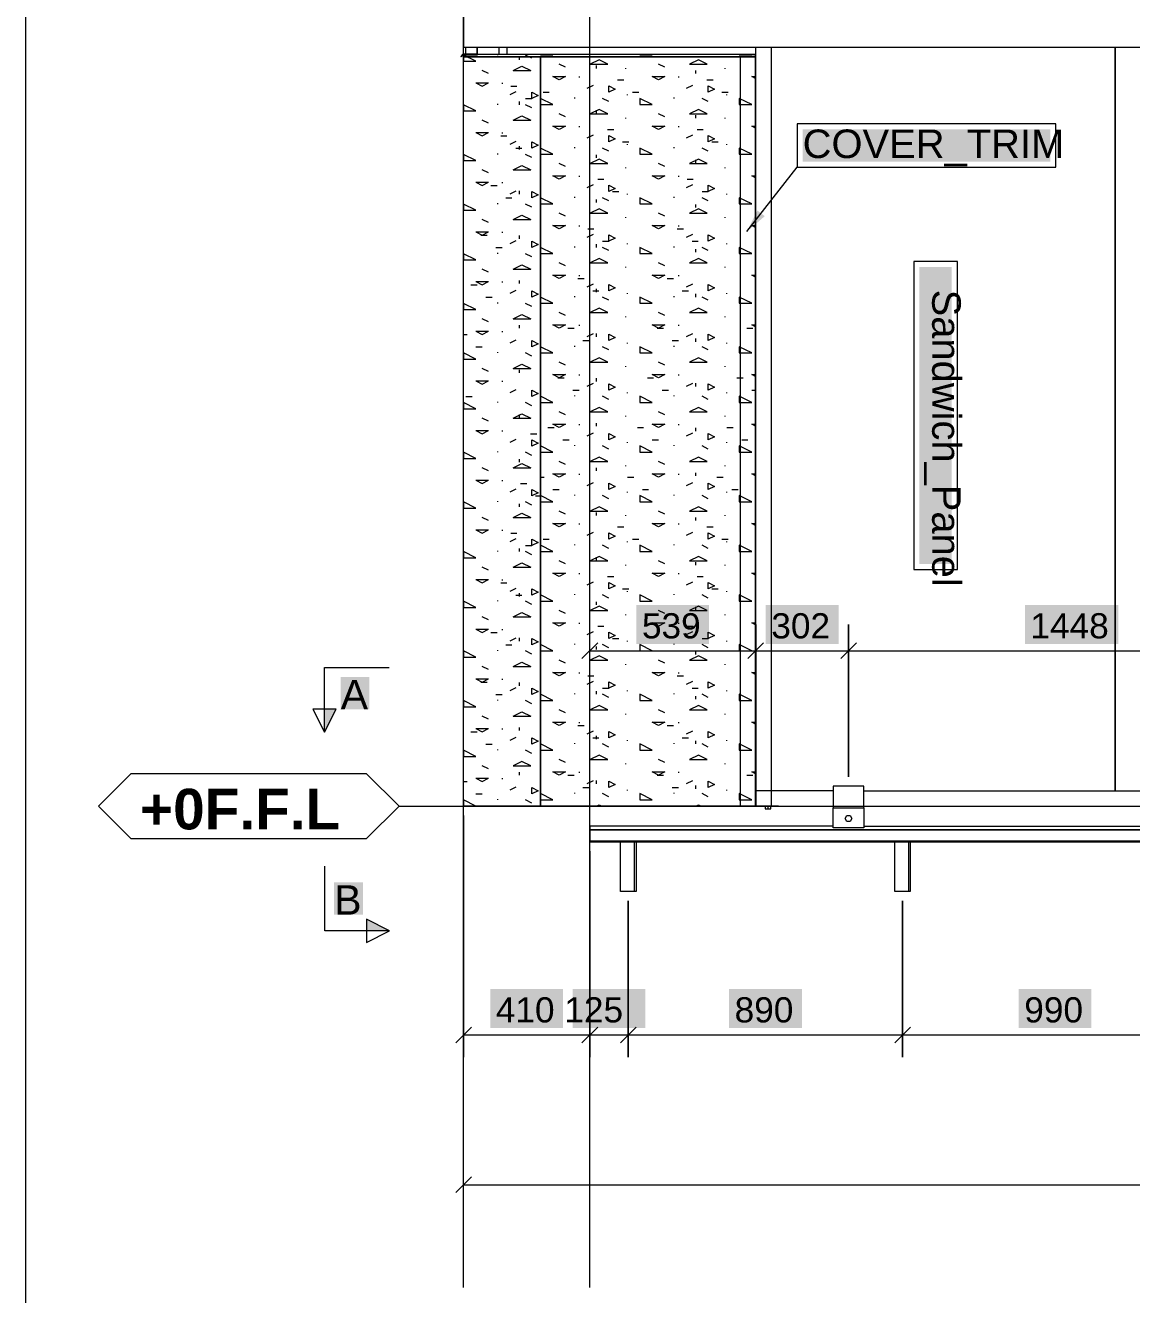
# Model space of a CAD drawing. Header units: inches. Extents: x 0.3 to 15.6, y 0.4 to 11.3.
# Drawn here: x 0.394 to 3.502, y 4.602 to 8.169 of the extents above; entities that cross this region are included whole.
import ezdxf

# ---------------------------------------------------------------- set-up
doc = ezdxf.new("R2010")
doc.units = ezdxf.units.IN
doc.header["$MEASUREMENT"] = 0
for name, color, linetype in [('PDF_Geometry', 7, 'Continuous'), ('PDF_Solid Fills', 7, 'Continuous'), ('PDF_Text', 7, 'Continuous')]:
    doc.layers.add(name, color=color, linetype=linetype)
doc.styles.add('PDF Arial', font='arial.ttf')
doc.styles.add('PDF Arial Bold', font='arialbd.ttf')

msp = doc.modelspace()

# ---------------------------------------------------------------- hatches: boundary and pattern name
at = {"layer": 'PDF_Solid Fills', "true_color": 0xffffff, "transparency": 33554559}
for points in [[(3.2731, 7.7864), (3.2731, 7.8773), (3.2731, 7.8773), (2.5775, 7.8773), (2.5775, 7.8773), (2.5775, 7.7864), (2.5775, 7.7864)], [(3.2731, 7.7864), (3.2731, 7.8773), (3.2731, 7.8773), (2.5775, 7.8773), (2.5775, 7.8773), (2.5775, 7.7864), (2.5775, 7.7864)], [(2.9965, 7.4898), (2.9056, 7.4898), (2.9056, 7.4898), (2.9056, 6.6553), (2.9056, 6.6553), (2.9965, 6.6553), (2.9965, 6.6553)], [(2.9965, 7.4898), (2.9056, 7.4898), (2.9056, 7.4898), (2.9056, 6.6553), (2.9056, 6.6553), (2.9965, 6.6553), (2.9965, 6.6553)], [(2.3148, 6.4309), (2.3148, 6.54), (2.3148, 6.54), (2.1103, 6.54), (2.1103, 6.54), (2.1103, 6.4309), (2.1103, 6.4309)], [(2.6783, 6.4309), (2.6783, 6.54), (2.6783, 6.54), (2.4738, 6.54), (2.4738, 6.54), (2.4738, 6.4309), (2.4738, 6.4309)], [(3.4641, 6.4309), (3.4641, 6.54), (3.4641, 6.54), (3.2019, 6.54), (3.2019, 6.54), (3.2019, 6.4309), (3.2019, 6.4309)], [(1.3604, 6.2472), (1.3604, 6.3381), (1.3604, 6.3381), (1.2795, 6.3381), (1.2795, 6.3381), (1.2795, 6.2472), (1.2795, 6.2472)], [(1.342, 5.6698), (1.342, 5.7607), (1.342, 5.7607), (1.2612, 5.7607), (1.2612, 5.7607), (1.2612, 5.6698), (1.2612, 5.6698)], [(1.9043, 5.3514), (1.9043, 5.4604), (1.9043, 5.4604), (1.6999, 5.4604), (1.6999, 5.4604), (1.6999, 5.3514), (1.6999, 5.3514)], [(2.1359, 5.3514), (2.1359, 5.4604), (2.1359, 5.4604), (1.9314, 5.4604), (1.9314, 5.4604), (1.9314, 5.3514), (1.9314, 5.3514)], [(2.5752, 5.3514), (2.5752, 5.4604), (2.5752, 5.4604), (2.3707, 5.4604), (2.3707, 5.4604), (2.3707, 5.3514), (2.3707, 5.3514)], [(3.389, 5.3514), (3.389, 5.4604), (3.389, 5.4604), (3.1845, 5.4604), (3.1845, 5.4604), (3.1845, 5.3514), (3.1845, 5.3514)]]:
    msp.add_hatch(color=7, dxfattribs=at).paths.add_polyline_path(points)
at = {"layer": 'PDF_Solid Fills', "transparency": 33554559}
for points in [[(2.471, 7.633), (2.4209, 7.5898), (2.4209, 7.5898), (2.4505, 7.649), (2.4505, 7.649)], [(1.2341, 6.2472), (1.2665, 6.2472), (1.2665, 6.2472), (1.2341, 6.1823), (1.2341, 6.1823)], [(1.352, 5.6244), (1.352, 5.6568), (1.352, 5.6568), (1.4169, 5.6244), (1.4169, 5.6244)]]:
    msp.add_hatch(color=256, dxfattribs=at).paths.add_polyline_path(points)
h = msp.add_hatch(color=256, dxfattribs=at)
h.paths.add_polyline_path([(1.9795, 6.4114), (1.9798, 6.4114)], flags=0)
h.paths.add_polyline_path([(1.9795, 6.4112, 0.413793), (1.9798, 6.4114)], flags=0)
h = msp.add_hatch(color=256, dxfattribs=at)
h.paths.add_polyline_path([(2.4456, 6.4114), (2.4459, 6.4114)], flags=0)
h.paths.add_polyline_path([(2.4456, 6.4117, 0.415242), (2.4454, 6.4114)], flags=0)
h.paths.add_polyline_path([(2.4459, 6.4114, 0.415242), (2.4456, 6.4117)], flags=0)
h = msp.add_hatch(color=256, dxfattribs=at)
h.paths.add_polyline_path([(2.4456, 6.4114), (2.4459, 6.4114)], flags=0)
h.paths.add_polyline_path([(2.4456, 6.4117, 0.415242), (2.4454, 6.4114)], flags=0)
h.paths.add_polyline_path([(2.4459, 6.4114, 0.415242), (2.4456, 6.4117)], flags=0)
h = msp.add_hatch(color=256, dxfattribs=at)
h.paths.add_polyline_path([(2.7066, 6.4114), (2.7068, 6.4114)], flags=0)
h.paths.add_polyline_path([(2.7066, 6.4112, 0.413793), (2.7068, 6.4114)], flags=0)
h = msp.add_hatch(color=256, dxfattribs=at)
h.paths.add_polyline_path([(2.7066, 6.4114), (2.7068, 6.4114)], flags=0)
h.paths.add_polyline_path([(2.7066, 6.4112, 0.413793), (2.7068, 6.4114)], flags=0)
h = msp.add_hatch(color=256, dxfattribs=at)
h.paths.add_polyline_path([(1.6247, 5.3319), (1.6249, 5.3319)], flags=0)
h.paths.add_polyline_path([(1.6247, 5.3317, 0.415242), (1.6249, 5.3319)], flags=0)
h.paths.add_polyline_path([(1.6244, 5.3319, 0.415242), (1.6247, 5.3317)], flags=0)
h = msp.add_hatch(color=256, dxfattribs=at)
h.paths.add_polyline_path([(1.9795, 5.3319), (1.9798, 5.3319)], flags=0)
h.paths.add_polyline_path([(1.9798, 5.3319, 0.413793), (1.9795, 5.3322)], flags=0)
h = msp.add_hatch(color=256, dxfattribs=at)
h.paths.add_polyline_path([(1.9795, 5.3319), (1.9798, 5.3319)], flags=0)
h.paths.add_polyline_path([(1.9798, 5.3319, 0.413793), (1.9795, 5.3322)], flags=0)
h = msp.add_hatch(color=256, dxfattribs=at)
h.paths.add_polyline_path([(2.0877, 5.3319), (2.088, 5.3319)], flags=0)
h.paths.add_polyline_path([(2.088, 5.3319, 0.413793), (2.0877, 5.3322)], flags=0)
h = msp.add_hatch(color=256, dxfattribs=at)
h.paths.add_polyline_path([(2.0877, 5.3319), (2.088, 5.3319)], flags=0)
h.paths.add_polyline_path([(2.088, 5.3319, 0.413793), (2.0877, 5.3322)], flags=0)
h = msp.add_hatch(color=256, dxfattribs=at)
h.paths.add_polyline_path([(2.8582, 5.3319), (2.8585, 5.3319)], flags=0)
h.paths.add_polyline_path([(2.8585, 5.3319, 0.413793), (2.8582, 5.3322)], flags=0)
h = msp.add_hatch(color=256, dxfattribs=at)
h.paths.add_polyline_path([(2.8582, 5.3319), (2.8585, 5.3319)], flags=0)
h.paths.add_polyline_path([(2.8585, 5.3319, 0.413793), (2.8582, 5.3322)], flags=0)
h = msp.add_hatch(color=256, dxfattribs=at)
h.paths.add_polyline_path([(1.6247, 4.9108), (1.6249, 4.9108)], flags=0)
h.paths.add_polyline_path([(1.6247, 4.9106, 0.415242), (1.6249, 4.9108)], flags=0)
h.paths.add_polyline_path([(1.6244, 4.9108, 0.415242), (1.6247, 4.9106)], flags=0)

# ---------------------------------------------------------------- linework, layer by layer
at = {"layer": 'PDF_Geometry', "lineweight": 5}
for points in [[(0.3937, 0.3937), (15.5576, 0.3937), (15.5576, 11.2992), (0.3937, 11.2992)], [(3.4552, 8.1081), (3.4552, 6.0183)], [(1.6247, 8.0861), (1.6247, 8.0686), (1.6596, 8.0686)], [(2.0053, 8.0726), (1.9806, 8.0603), (2.03, 8.0603)], [(2.2845, 8.0726), (2.2598, 8.0603), (2.3092, 8.0603)], [(1.8759, 8.0254), (1.9108, 8.0254), (1.8934, 8.0167)], [(2.033, 7.9992), (2.0504, 7.9905), (2.033, 7.9818)], [(2.1551, 8.0254), (2.19, 8.0254), (2.1726, 8.0167)], [(2.3122, 7.9992), (2.3296, 7.9905), (2.3122, 7.9818)], [(1.8166, 7.9814), (1.8341, 7.9726), (1.8166, 7.9639)], [(1.841, 7.9643), (1.841, 7.9469), (1.8759, 7.9469)], [(2.1202, 7.9643), (2.1202, 7.9469), (2.1551, 7.9469)], [(2.3994, 7.9643), (2.3994, 7.9469), (2.4343, 7.9469)], [(1.6247, 7.9465), (1.6247, 7.929), (1.6596, 7.929)], [(2.0053, 7.933), (1.9806, 7.9207), (2.03, 7.9207)], [(2.2845, 7.933), (2.2598, 7.9207), (2.3092, 7.9207)], [(1.8759, 7.8858), (1.9108, 7.8858), (1.8934, 7.8771)], [(2.1551, 7.8858), (2.19, 7.8858), (2.1726, 7.8771)], [(2.562, 7.8929), (2.562, 7.7709), (3.2887, 7.7709), (3.2887, 7.8929)], [(2.033, 7.8596), (2.0504, 7.8509), (2.033, 7.8422)], [(2.3122, 7.8596), (2.3296, 7.8509), (2.3122, 7.8422)], [(1.8166, 7.8418), (1.8341, 7.833), (1.8166, 7.8243)], [(1.841, 7.8247), (1.841, 7.8073), (1.8759, 7.8073)], [(2.1202, 7.8247), (2.1202, 7.8073), (2.1551, 7.8073)], [(2.3994, 7.8247), (2.3994, 7.8073), (2.4343, 7.8073)], [(1.6247, 7.8069), (1.6247, 7.7894), (1.6596, 7.7894)], [(2.0053, 7.7934), (1.9806, 7.7811), (2.03, 7.7811)], [(2.2845, 7.7934), (2.2598, 7.7811), (2.3092, 7.7811)], [(1.8759, 7.7462), (1.9108, 7.7462), (1.8934, 7.7375)], [(2.1551, 7.7462), (2.19, 7.7462), (2.1726, 7.7375)], [(2.033, 7.72), (2.0504, 7.7113), (2.033, 7.7026)], [(2.3122, 7.72), (2.3296, 7.7113), (2.3122, 7.7026)], [(1.8166, 7.7022), (1.8341, 7.6934), (1.8166, 7.6847)], [(1.841, 7.6851), (1.841, 7.6677), (1.8759, 7.6677)], [(2.1202, 7.6851), (2.1202, 7.6677), (2.1551, 7.6677)], [(2.3994, 7.6851), (2.3994, 7.6677), (2.4343, 7.6677)], [(1.6247, 7.6673), (1.6247, 7.6498), (1.6596, 7.6498)], [(2.0053, 7.6538), (1.9806, 7.6415), (2.03, 7.6415)], [(2.2845, 7.6538), (2.2598, 7.6415), (2.3092, 7.6415)], [(1.8759, 7.6066), (1.9108, 7.6066), (1.8934, 7.5979)], [(2.1551, 7.6066), (2.19, 7.6066), (2.1726, 7.5979)], [(2.033, 7.5804), (2.0504, 7.5717), (2.033, 7.563)], [(2.3122, 7.5804), (2.3296, 7.5717), (2.3122, 7.563)], [(1.6247, 7.5277), (1.6247, 7.5102), (1.6596, 7.5102)], [(1.8166, 7.5626), (1.8341, 7.5538), (1.8166, 7.5451)], [(1.841, 7.5455), (1.841, 7.5281), (1.8759, 7.5281)], [(2.1202, 7.5455), (2.1202, 7.5281), (2.1551, 7.5281)], [(2.3994, 7.5455), (2.3994, 7.5281), (2.4343, 7.5281)], [(2.0053, 7.5142), (1.9806, 7.5019), (2.03, 7.5019)], [(2.2845, 7.5142), (2.2598, 7.5019), (2.3092, 7.5019)], [(2.8901, 6.6397), (3.0121, 6.6397), (3.0121, 7.5053), (2.8901, 7.5053)], [(1.8759, 7.467), (1.9108, 7.467), (1.8934, 7.4583)], [(2.1551, 7.467), (2.19, 7.467), (2.1726, 7.4583)], [(1.8166, 7.423), (1.8341, 7.4142), (1.8166, 7.4055)], [(2.033, 7.4408), (2.0504, 7.4321), (2.033, 7.4234)], [(2.3122, 7.4408), (2.3296, 7.4321), (2.3122, 7.4234)], [(1.6247, 7.3881), (1.6247, 7.3706), (1.6596, 7.3706)], [(1.841, 7.4059), (1.841, 7.3885), (1.8759, 7.3885)], [(2.1202, 7.4059), (2.1202, 7.3885), (2.1551, 7.3885)], [(2.3994, 7.4059), (2.3994, 7.3885), (2.4343, 7.3885)], [(2.0053, 7.3746), (1.9806, 7.3623), (2.03, 7.3623)], [(2.2845, 7.3746), (2.2598, 7.3623), (2.3092, 7.3623)], [(1.8759, 7.3274), (1.9108, 7.3274), (1.8934, 7.3187)], [(2.1551, 7.3274), (2.19, 7.3274), (2.1726, 7.3187)], [(1.8166, 7.2834), (1.8341, 7.2746), (1.8166, 7.2659)], [(2.033, 7.3012), (2.0504, 7.2925), (2.033, 7.2838)], [(2.3122, 7.3012), (2.3296, 7.2925), (2.3122, 7.2838)], [(1.6247, 7.2485), (1.6247, 7.231), (1.6596, 7.231)], [(1.841, 7.2663), (1.841, 7.2489), (1.8759, 7.2489)], [(2.1202, 7.2663), (2.1202, 7.2489), (2.1551, 7.2489)], [(2.3994, 7.2663), (2.3994, 7.2489), (2.4343, 7.2489)], [(2.0053, 7.235), (1.9806, 7.2227), (2.03, 7.2227)], [(2.2845, 7.235), (2.2598, 7.2227), (2.3092, 7.2227)], [(1.8759, 7.1878), (1.9108, 7.1878), (1.8934, 7.1791)], [(2.1551, 7.1878), (2.19, 7.1878), (2.1726, 7.1791)], [(1.8166, 7.1438), (1.8341, 7.135), (1.8166, 7.1263)], [(2.033, 7.1616), (2.0504, 7.1529), (2.033, 7.1442)], [(2.3122, 7.1616), (2.3296, 7.1529), (2.3122, 7.1442)], [(1.6247, 7.1089), (1.6247, 7.0914), (1.6596, 7.0914)], [(1.841, 7.1267), (1.841, 7.1093), (1.8759, 7.1093)], [(2.1202, 7.1267), (2.1202, 7.1093), (2.1551, 7.1093)], [(2.3994, 7.1267), (2.3994, 7.1093), (2.4343, 7.1093)], [(2.0053, 7.0954), (1.9806, 7.0831), (2.03, 7.0831)], [(2.2845, 7.0954), (2.2598, 7.0831), (2.3092, 7.0831)], [(1.8759, 7.0482), (1.9108, 7.0482), (1.8934, 7.0395)], [(2.1551, 7.0482), (2.19, 7.0482), (2.1726, 7.0395)], [(1.8166, 7.0042), (1.8341, 6.9954), (1.8166, 6.9867)], [(2.033, 7.022), (2.0504, 7.0133), (2.033, 7.0046)], [(2.3122, 7.022), (2.3296, 7.0133), (2.3122, 7.0046)], [(1.6247, 6.9693), (1.6247, 6.9518), (1.6596, 6.9518)], [(1.841, 6.9871), (1.841, 6.9697), (1.8759, 6.9697)], [(2.1202, 6.9871), (2.1202, 6.9697), (2.1551, 6.9697)], [(2.3994, 6.9871), (2.3994, 6.9697), (2.4343, 6.9697)], [(2.0053, 6.9558), (1.9806, 6.9435), (2.03, 6.9435)], [(2.2845, 6.9558), (2.2598, 6.9435), (2.3092, 6.9435)], [(1.8759, 6.9086), (1.9108, 6.9086), (1.8934, 6.8999)], [(2.1551, 6.9086), (2.19, 6.9086), (2.1726, 6.8999)], [(1.8166, 6.8646), (1.8341, 6.8558), (1.8166, 6.8471)], [(2.033, 6.8824), (2.0504, 6.8737), (2.033, 6.865)], [(2.3122, 6.8824), (2.3296, 6.8737), (2.3122, 6.865)], [(1.6247, 6.8297), (1.6247, 6.8122), (1.6596, 6.8122)], [(1.841, 6.8475), (1.841, 6.8301), (1.8759, 6.8301)], [(2.0053, 6.8162), (1.9806, 6.8039), (2.03, 6.8039)], [(2.1202, 6.8475), (2.1202, 6.8301), (2.1551, 6.8301)], [(2.2845, 6.8162), (2.2598, 6.8039), (2.3092, 6.8039)], [(2.3994, 6.8475), (2.3994, 6.8301), (2.4343, 6.8301)], [(1.8759, 6.769), (1.9108, 6.769), (1.8934, 6.7603)], [(2.033, 6.7428), (2.0504, 6.7341), (2.033, 6.7254)], [(2.1551, 6.769), (2.19, 6.769), (2.1726, 6.7603)], [(2.3122, 6.7428), (2.3296, 6.7341), (2.3122, 6.7254)], [(1.8166, 6.725), (1.8341, 6.7162), (1.8166, 6.7075)], [(1.841, 6.7079), (1.841, 6.6905), (1.8759, 6.6905)], [(2.1202, 6.7079), (2.1202, 6.6905), (2.1551, 6.6905)], [(2.3994, 6.7079), (2.3994, 6.6905), (2.4343, 6.6905)], [(1.6247, 6.6901), (1.6247, 6.6726), (1.6596, 6.6726)], [(2.0053, 6.6766), (1.9806, 6.6643), (2.03, 6.6643)], [(2.2845, 6.6766), (2.2598, 6.6643), (2.3092, 6.6643)], [(1.8759, 6.6294), (1.9108, 6.6294), (1.8934, 6.6207)], [(2.033, 6.6032), (2.0504, 6.5945), (2.033, 6.5858)], [(2.1551, 6.6294), (2.19, 6.6294), (2.1726, 6.6207)], [(2.3122, 6.6032), (2.3296, 6.5945), (2.3122, 6.5858)], [(1.8166, 6.5854), (1.8341, 6.5766), (1.8166, 6.5679)], [(1.841, 6.5683), (1.841, 6.5509), (1.8759, 6.5509)], [(2.1202, 6.5683), (2.1202, 6.5509), (2.1551, 6.5509)], [(2.3994, 6.5683), (2.3994, 6.5509), (2.4343, 6.5509)], [(1.6247, 6.5505), (1.6247, 6.533), (1.6596, 6.533)], [(2.0053, 6.537), (1.9806, 6.5247), (2.03, 6.5247)], [(2.2845, 6.537), (2.2598, 6.5247), (2.3092, 6.5247)], [(1.8759, 6.4898), (1.9108, 6.4898), (1.8934, 6.4811)], [(2.033, 6.4636), (2.0504, 6.4549), (2.033, 6.4462)], [(2.1551, 6.4898), (2.19, 6.4898), (2.1726, 6.4811)], [(2.3122, 6.4636), (2.3296, 6.4549), (2.3122, 6.4462)], [(2.4456, 6.4854), (2.4456, 6.001)], [(2.7066, 6.4854), (2.7066, 6.0568)], [(1.8166, 6.4458), (1.8341, 6.437), (1.8166, 6.4283)], [(1.841, 6.4287), (1.841, 6.4113), (1.8759, 6.4113)], [(2.1202, 6.4287), (2.1202, 6.4113), (2.1551, 6.4113)], [(2.3994, 6.4287), (2.3994, 6.4113), (2.4343, 6.4113)], [(2.4236, 6.3894), (2.4676, 6.4335)], [(2.6845, 6.3894), (2.7286, 6.4335)], [(1.6247, 6.4109), (1.6247, 6.3934), (1.6596, 6.3934)], [(2.0053, 6.3974), (1.9806, 6.3851), (2.03, 6.3851)], [(2.2845, 6.3974), (2.2598, 6.3851), (2.3092, 6.3851)], [(1.8759, 6.3502), (1.9108, 6.3502), (1.8934, 6.3415)], [(2.033, 6.324), (2.0504, 6.3153), (2.033, 6.3066)], [(2.1551, 6.3502), (2.19, 6.3502), (2.1726, 6.3415)], [(2.3122, 6.324), (2.3296, 6.3153), (2.3122, 6.3066)], [(1.8166, 6.3062), (1.8341, 6.2974), (1.8166, 6.2887)], [(1.841, 6.2891), (1.841, 6.2717), (1.8759, 6.2717)], [(2.1202, 6.2891), (2.1202, 6.2717), (2.1551, 6.2717)], [(2.3994, 6.2891), (2.3994, 6.2717), (2.4343, 6.2717)], [(1.2016, 6.2473), (1.2341, 6.1823), (1.2665, 6.2473)], [(1.6247, 6.2713), (1.6247, 6.2538), (1.6596, 6.2538)], [(2.0053, 6.2578), (1.9806, 6.2455), (2.03, 6.2455)], [(2.2845, 6.2578), (2.2598, 6.2455), (2.3092, 6.2455)], [(1.8759, 6.2106), (1.9108, 6.2106), (1.8934, 6.2019)], [(2.1551, 6.2106), (2.19, 6.2106), (2.1726, 6.2019)], [(2.033, 6.1844), (2.0504, 6.1757), (2.033, 6.167)], [(2.3122, 6.1844), (2.3296, 6.1757), (2.3122, 6.167)], [(1.8166, 6.1666), (1.8341, 6.1578), (1.8166, 6.1491)], [(1.841, 6.1495), (1.841, 6.1321), (1.8759, 6.1321)], [(2.1202, 6.1495), (2.1202, 6.1321), (2.1551, 6.1321)], [(2.3994, 6.1495), (2.3994, 6.1321), (2.4343, 6.1321)], [(1.6247, 6.1317), (1.6247, 6.1142), (1.6596, 6.1142)], [(2.0053, 6.1183), (1.9806, 6.1059), (2.03, 6.1059)], [(2.2845, 6.1183), (2.2598, 6.1059), (2.3092, 6.1059)], [(1.7889, 6.1004), (1.7643, 6.088), (1.8136, 6.088)], [(1.8759, 6.071), (1.9108, 6.071), (1.8934, 6.0623)], [(2.1551, 6.071), (2.19, 6.071), (2.1726, 6.0623)], [(2.033, 6.0448), (2.0504, 6.0361), (2.033, 6.0274)], [(2.3122, 6.0448), (2.3296, 6.0361), (2.3122, 6.0274)], [(2.7498, 5.9703), (2.7498, 6.0309), (2.6633, 6.0309), (2.6633, 5.9703)], [(1.841, 6.0099), (1.841, 5.9925), (1.8759, 5.9925)], [(2.1202, 6.0099), (2.1202, 5.9925), (2.1551, 5.9925)], [(2.3994, 6.0099), (2.3994, 5.9925), (2.4343, 5.9925)], [(1.6247, 5.9921), (1.6247, 5.9746), (1.6596, 5.9746)], [(2.6971, 5.94), (2.7018, 5.9482), (2.7113, 5.9482), (2.7161, 5.94), (2.7113, 5.9318), (2.7018, 5.9318)], [(1.9795, 5.8743), (8.8794, 5.8743), (8.8794, 5.908), (1.9795, 5.908)], [(1.9795, 5.2696), (1.9795, 5.8483)], [(2.0877, 5.2696), (2.0877, 5.7089)], [(2.8582, 5.2696), (2.8582, 5.7089)], [(1.352, 5.5919), (1.4169, 5.6244), (1.352, 5.6568)], [(1.9575, 5.3099), (2.0016, 5.3539)], [(2.0657, 5.3099), (2.1097, 5.3539)], [(2.8362, 5.3099), (2.8803, 5.3539)]]:
    msp.add_lwpolyline(points, close=True, dxfattribs=at)
for points in [[(1.9795, 4.6221), (1.9795, 10.6403), (2.1154, 10.7651), (2.0245, 10.856), (2.1154, 10.9469), (2.3048, 10.9469), (2.3956, 10.856), (2.3048, 10.7651), (2.1154, 10.7651)], [(1.6247, 4.6221), (1.6247, 10.7728)], [(1.6316, 8.4067), (1.6247, 8.4067), (1.6247, 8.1081), (9.5009, 8.1081), (9.5009, 8.2855), (1.6247, 8.2855)], [(1.6619, 8.1081), (1.6619, 8.0882), (1.6229, 8.0882), (1.6168, 8.0821), (1.618, 8.0809), (1.6237, 8.0865), (1.6636, 8.0865), (1.6636, 8.1081)], [(1.6247, 8.0882), (1.6247, 8.1081)], [(1.6316, 8.0882), (1.6316, 8.1081)], [(1.7251, 8.0882), (1.7251, 8.1081)], [(1.7472, 8.0882), (1.7472, 8.1081)], [(2.4889, 8.1081), (2.4889, 5.975), (2.4456, 5.975), (2.4456, 8.1081)], [(1.6247, 8.0865), (1.6247, 8.0809), (2.4452, 8.0809)], [(1.6247, 8.0821), (2.4452, 8.0821)], [(2.4019, 8.0809), (2.4019, 5.9746), (1.841, 5.9746), (1.841, 8.0809), (1.841, 5.9746), (1.6247, 5.9746), (1.6247, 8.0809)], [(1.6636, 8.0882), (2.4456, 8.0882)], [(1.7206, 8.0861), (1.7206, 8.0865)], [(1.7817, 8.0721), (1.7817, 8.0808)], [(1.8166, 8.0773), (1.7992, 8.0861)], [(1.841, 8.0865), (1.8759, 8.0865)], [(1.841, 8.0865), (1.841, 8.0865)], [(1.8759, 8.0865), (1.8759, 8.0865)], [(2.1202, 8.0865), (2.1551, 8.0865)], [(2.1202, 8.0865), (2.1202, 8.0865)], [(2.1551, 8.0865), (2.1551, 8.0865)], [(2.3994, 8.0865), (2.4343, 8.0865)], [(2.3994, 8.0865), (2.3994, 8.0865)], [(2.4456, 8.0865), (2.4019, 8.0865)], [(2.4343, 8.0865), (2.4343, 8.0865)], [(2.4452, 5.9746), (2.4452, 8.0865)], [(1.6945, 8.0337), (1.677, 8.0424)], [(1.7643, 8.0424), (1.7889, 8.0548), (1.8136, 8.0424)], [(1.7643, 8.0424), (1.8136, 8.0424)], [(1.9108, 8.0516), (1.8934, 8.0603)], [(1.9981, 8.0481), (1.9981, 8.0568)], [(2.081, 8.0472), (2.081, 8.0494)], [(2.19, 8.0516), (2.1726, 8.0603)], [(2.2773, 8.0341), (2.2773, 8.0429)], [(2.3602, 8.0472), (2.3602, 8.0494)], [(1.6596, 8.0075), (1.6945, 8.0075)], [(1.6596, 8.0075), (1.677, 7.9988), (1.6945, 8.0075)], [(1.7337, 8.0053), (1.7337, 8.0075)], [(1.7573, 7.9988), (1.7747, 7.9988)], [(1.9501, 8.0232), (1.9501, 8.0254)], [(1.9719, 7.9927), (1.9894, 8.0014)], [(2.0574, 8.0167), (2.0749, 8.0167)], [(2.2293, 8.0232), (2.2293, 8.0254)], [(2.2511, 7.9927), (2.2686, 8.0014)], [(2.3087, 8.0167), (2.3262, 8.0167)], [(2.4469, 8.0191), (2.4343, 8.0254), (2.4469, 8.0254)], [(1.7555, 7.9748), (1.773, 7.9835)], [(1.7992, 7.9639), (1.8166, 7.9639)], [(1.848, 7.9818), (1.8655, 7.9818)], [(1.937, 7.9643), (1.937, 7.9665)], [(2.033, 7.9556), (2.0155, 7.9643)], [(2.0853, 7.9731), (2.0853, 7.9752)], [(2.0993, 7.9818), (2.1168, 7.9818)], [(2.2162, 7.9643), (2.2162, 7.9665)], [(2.3122, 7.9556), (2.2947, 7.9643)], [(2.3506, 7.9818), (2.368, 7.9818)], [(2.3645, 7.9731), (2.3645, 7.9752)], [(1.7206, 7.9465), (1.7206, 7.9486)], [(1.7817, 7.9465), (1.7817, 7.9552)], [(1.8166, 7.9377), (1.7992, 7.9465)], [(1.9108, 7.912), (1.8934, 7.9207)], [(1.9981, 7.9224), (1.9981, 7.9312)], [(2.19, 7.912), (2.1726, 7.9207)], [(1.6945, 7.8941), (1.677, 7.9028)], [(1.7643, 7.9028), (1.7889, 7.9152), (1.8136, 7.9028)], [(1.7643, 7.9028), (1.8136, 7.9028)], [(1.9501, 7.8836), (1.9501, 7.8858)], [(2.081, 7.9076), (2.081, 7.9098)], [(2.2293, 7.8836), (2.2293, 7.8858)], [(2.2773, 7.9085), (2.2773, 7.9172)], [(2.3602, 7.9076), (2.3602, 7.9098)], [(2.4469, 7.8795), (2.4343, 7.8858), (2.4469, 7.8858)], [(1.6596, 7.8679), (1.6945, 7.8679)], [(1.6596, 7.8679), (1.677, 7.8592), (1.6945, 7.8679)], [(1.7294, 7.8592), (1.7468, 7.8592)], [(1.7337, 7.8657), (1.7337, 7.8679)], [(1.9719, 7.8531), (1.9894, 7.8618)], [(2.0295, 7.8771), (2.047, 7.8771)], [(2.2511, 7.8531), (2.2686, 7.8618)], [(2.2808, 7.8771), (2.2982, 7.8771)], [(1.7555, 7.8352), (1.773, 7.8439)], [(1.7712, 7.8243), (1.7887, 7.8243)], [(1.7817, 7.8208), (1.7817, 7.8295)], [(1.937, 7.8247), (1.937, 7.8269)], [(2.033, 7.816), (2.0155, 7.8247)], [(2.0714, 7.8422), (2.0888, 7.8422)], [(2.0853, 7.8335), (2.0853, 7.8356)], [(2.2162, 7.8247), (2.2162, 7.8269)], [(2.3122, 7.816), (2.2947, 7.8247)], [(2.3227, 7.8422), (2.3401, 7.8422)], [(2.3645, 7.8335), (2.3645, 7.8356)], [(1.7206, 7.8069), (1.7206, 7.809)], [(1.8166, 7.7981), (1.7992, 7.8069)], [(1.9108, 7.7724), (1.8934, 7.7811)], [(1.9981, 7.7968), (1.9981, 7.8055)], [(2.19, 7.7724), (2.1726, 7.7811)], [(2.2773, 7.7828), (2.2773, 7.7916)], [(1.6945, 7.7545), (1.677, 7.7632)], [(1.7643, 7.7632), (1.7889, 7.7756), (1.8136, 7.7632)], [(1.7643, 7.7632), (1.8136, 7.7632)], [(1.9501, 7.744), (1.9501, 7.7462)], [(2.081, 7.768), (2.081, 7.7702)], [(2.2293, 7.744), (2.2293, 7.7462)], [(2.3602, 7.768), (2.3602, 7.7702)], [(2.4209, 7.5898), (2.562, 7.7709)], [(2.4469, 7.7399), (2.4343, 7.7462), (2.4469, 7.7462)], [(1.6596, 7.7283), (1.6945, 7.7283)], [(1.6596, 7.7283), (1.677, 7.7196), (1.6945, 7.7283)], [(1.7014, 7.7196), (1.7189, 7.7196)], [(1.7337, 7.7261), (1.7337, 7.7283)], [(1.9719, 7.7135), (1.9894, 7.7222)], [(2.0016, 7.7375), (2.019, 7.7375)], [(2.2511, 7.7135), (2.2686, 7.7222)], [(2.2529, 7.7375), (2.2703, 7.7375)], [(1.7433, 7.6847), (1.7608, 7.6847)], [(1.7555, 7.6956), (1.773, 7.7043)], [(1.7817, 7.6952), (1.7817, 7.7039)], [(1.937, 7.6851), (1.937, 7.6873)], [(1.9981, 7.6712), (1.9981, 7.6799)], [(2.033, 7.6764), (2.0155, 7.6851)], [(2.0435, 7.7026), (2.0609, 7.7026)], [(2.0853, 7.6939), (2.0853, 7.696)], [(2.2162, 7.6851), (2.2162, 7.6873)], [(2.2947, 7.7026), (2.3122, 7.7026)], [(2.3122, 7.6764), (2.2947, 7.6851)], [(2.3645, 7.6939), (2.3645, 7.696)], [(1.7206, 7.6673), (1.7206, 7.6694)], [(1.7643, 7.6236), (1.7889, 7.636), (1.8136, 7.6236)], [(1.8166, 7.6585), (1.7992, 7.6673)], [(1.9108, 7.6328), (1.8934, 7.6415)], [(2.19, 7.6328), (2.1726, 7.6415)], [(2.2773, 7.6572), (2.2773, 7.6659)], [(1.6945, 7.6149), (1.677, 7.6236)], [(1.7643, 7.6236), (1.8136, 7.6236)], [(1.9501, 7.6044), (1.9501, 7.6066)], [(2.081, 7.6284), (2.081, 7.6306)], [(2.2293, 7.6044), (2.2293, 7.6066)], [(2.3602, 7.6284), (2.3602, 7.6306)], [(2.4469, 7.6003), (2.4343, 7.6066), (2.4469, 7.6066)], [(1.6596, 7.5887), (1.6945, 7.5887)], [(1.6596, 7.5887), (1.677, 7.58), (1.6945, 7.5887)], [(1.6735, 7.58), (1.691, 7.58)], [(1.7337, 7.5865), (1.7337, 7.5887)], [(1.7555, 7.556), (1.773, 7.5647)], [(1.7817, 7.5695), (1.7817, 7.5783)], [(1.9719, 7.5739), (1.9894, 7.5826)], [(1.9737, 7.5979), (1.9911, 7.5979)], [(2.2249, 7.5979), (2.2424, 7.5979)], [(2.2511, 7.5739), (2.2686, 7.5826)], [(1.7154, 7.5451), (1.7329, 7.5451)], [(1.7206, 7.5277), (1.7206, 7.5298)], [(1.8166, 7.5189), (1.7992, 7.5277)], [(1.937, 7.5455), (1.937, 7.5477)], [(1.9981, 7.5455), (1.9981, 7.5543)], [(2.0155, 7.563), (2.033, 7.563)], [(2.033, 7.5368), (2.0155, 7.5455)], [(2.0853, 7.5543), (2.0853, 7.5564)], [(2.2162, 7.5455), (2.2162, 7.5477)], [(2.2668, 7.563), (2.2843, 7.563)], [(2.2773, 7.5316), (2.2773, 7.5403)], [(2.3122, 7.5368), (2.2947, 7.5455)], [(2.3645, 7.5543), (2.3645, 7.5564)], [(1.7643, 7.484), (1.7889, 7.4964), (1.8136, 7.484)], [(1.9108, 7.4932), (1.8934, 7.5019)], [(2.19, 7.4932), (2.1726, 7.5019)], [(1.6945, 7.4753), (1.677, 7.484)], [(1.7643, 7.484), (1.8136, 7.484)], [(1.9457, 7.4583), (1.9632, 7.4583)], [(1.9501, 7.4648), (1.9501, 7.467)], [(2.081, 7.4888), (2.081, 7.491)], [(2.197, 7.4583), (2.2145, 7.4583)], [(2.2293, 7.4648), (2.2293, 7.467)], [(2.3602, 7.4888), (2.3602, 7.491)], [(2.4469, 7.4607), (2.4343, 7.467), (2.4469, 7.467)], [(1.6456, 7.4404), (1.6631, 7.4404)], [(1.6596, 7.4491), (1.6945, 7.4491)], [(1.6596, 7.4491), (1.677, 7.4404), (1.6945, 7.4491)], [(1.7337, 7.4469), (1.7337, 7.4491)], [(1.7555, 7.4164), (1.773, 7.4251)], [(1.7817, 7.4439), (1.7817, 7.4526)], [(1.9719, 7.4343), (1.9894, 7.443)], [(1.9876, 7.4234), (2.0051, 7.4234)], [(1.9981, 7.4199), (1.9981, 7.4286)], [(2.2389, 7.4234), (2.2564, 7.4234)], [(2.2511, 7.4343), (2.2686, 7.443)], [(1.6875, 7.4055), (1.7049, 7.4055)], [(1.7206, 7.3881), (1.7206, 7.3902)], [(1.8166, 7.3793), (1.7992, 7.3881)], [(1.937, 7.4059), (1.937, 7.4081)], [(2.033, 7.3972), (2.0155, 7.4059)], [(2.0853, 7.4147), (2.0853, 7.4168)], [(2.2162, 7.4059), (2.2162, 7.4081)], [(2.2773, 7.4059), (2.2773, 7.4147)], [(2.3122, 7.3972), (2.2947, 7.4059)], [(2.3645, 7.4147), (2.3645, 7.4168)], [(1.7643, 7.3444), (1.7889, 7.3568), (1.8136, 7.3444)], [(1.9108, 7.3536), (1.8934, 7.3623)], [(2.081, 7.3492), (2.081, 7.3514)], [(2.19, 7.3536), (2.1726, 7.3623)], [(2.3602, 7.3492), (2.3602, 7.3514)], [(1.6945, 7.3357), (1.677, 7.3444)], [(1.7643, 7.3444), (1.8136, 7.3444)], [(1.7817, 7.3183), (1.7817, 7.327)], [(1.9178, 7.3187), (1.9353, 7.3187)], [(1.9501, 7.3252), (1.9501, 7.3274)], [(2.1691, 7.3187), (2.1866, 7.3187)], [(2.2293, 7.3252), (2.2293, 7.3274)], [(2.4204, 7.3187), (2.4378, 7.3187)], [(2.4469, 7.3211), (2.4343, 7.3274), (2.4469, 7.3274)], [(1.6247, 7.3008), (1.6351, 7.3008)], [(1.6596, 7.3095), (1.6945, 7.3095)], [(1.6596, 7.3095), (1.677, 7.3008), (1.6945, 7.3095)], [(1.7337, 7.3073), (1.7337, 7.3095)], [(1.7555, 7.2768), (1.773, 7.2855)], [(1.9597, 7.2838), (1.9772, 7.2838)], [(1.9719, 7.2947), (1.9894, 7.3034)], [(1.9981, 7.2942), (1.9981, 7.303)], [(2.211, 7.2838), (2.2284, 7.2838)], [(2.2511, 7.2947), (2.2686, 7.3034)], [(2.2773, 7.2803), (2.2773, 7.289)], [(1.6596, 7.2659), (1.677, 7.2659)], [(1.7206, 7.2485), (1.7206, 7.2506)], [(1.8166, 7.2397), (1.7992, 7.2485)], [(1.937, 7.2663), (1.937, 7.2685)], [(2.033, 7.2576), (2.0155, 7.2663)], [(2.0853, 7.2751), (2.0853, 7.2772)], [(2.2162, 7.2663), (2.2162, 7.2685)], [(2.3122, 7.2576), (2.2947, 7.2663)], [(2.3645, 7.2751), (2.3645, 7.2772)], [(1.7643, 7.2048), (1.7889, 7.2172), (1.8136, 7.2048)], [(1.9108, 7.214), (1.8934, 7.2227)], [(2.081, 7.2096), (2.081, 7.2118)], [(2.19, 7.214), (2.1726, 7.2227)], [(2.3602, 7.2096), (2.3602, 7.2118)], [(1.6945, 7.1961), (1.677, 7.2048)], [(1.7643, 7.2048), (1.8136, 7.2048)], [(1.7817, 7.1926), (1.7817, 7.2013)], [(1.8899, 7.1791), (1.9074, 7.1791)], [(1.9501, 7.1856), (1.9501, 7.1878)], [(1.9981, 7.1686), (1.9981, 7.1773)], [(2.1412, 7.1791), (2.1586, 7.1791)], [(2.2293, 7.1856), (2.2293, 7.1878)], [(2.3925, 7.1791), (2.4099, 7.1791)], [(2.4469, 7.1815), (2.4343, 7.1878), (2.4469, 7.1878)], [(1.6596, 7.1699), (1.6945, 7.1699)], [(1.6596, 7.1699), (1.677, 7.1612), (1.6945, 7.1699)], [(1.7337, 7.1677), (1.7337, 7.1699)], [(1.7555, 7.1372), (1.773, 7.1459)], [(1.841, 7.1612), (1.841, 7.1612)], [(1.9318, 7.1442), (1.9492, 7.1442)], [(1.9719, 7.1551), (1.9894, 7.1638)], [(2.0853, 7.1355), (2.0853, 7.1376)], [(2.1831, 7.1442), (2.2005, 7.1442)], [(2.2511, 7.1551), (2.2686, 7.1638)], [(2.2773, 7.1546), (2.2773, 7.1634)], [(2.3645, 7.1355), (2.3645, 7.1376)], [(2.4343, 7.1442), (2.4469, 7.1442)], [(1.6316, 7.1263), (1.6491, 7.1263)], [(1.7206, 7.1089), (1.7206, 7.111)], [(1.8166, 7.1001), (1.7992, 7.1089)], [(1.937, 7.1267), (1.937, 7.1289)], [(2.033, 7.118), (2.0155, 7.1267)], [(2.2162, 7.1267), (2.2162, 7.1289)], [(2.3122, 7.118), (2.2947, 7.1267)], [(1.6945, 7.0565), (1.677, 7.0652)], [(1.7643, 7.0652), (1.7889, 7.0776), (1.8136, 7.0652)], [(1.7643, 7.0652), (1.8136, 7.0652)], [(1.7817, 7.067), (1.7817, 7.0757)], [(1.9108, 7.0744), (1.8934, 7.0831)], [(2.081, 7.07), (2.081, 7.0722)], [(2.19, 7.0744), (2.1726, 7.0831)], [(2.3602, 7.07), (2.3602, 7.0722)], [(1.6596, 7.0303), (1.6945, 7.0303)], [(1.6596, 7.0303), (1.677, 7.0216), (1.6945, 7.0303)], [(1.7337, 7.0281), (1.7337, 7.0303)], [(1.862, 7.0395), (1.8794, 7.0395)], [(1.9501, 7.046), (1.9501, 7.0482)], [(1.9981, 7.043), (1.9981, 7.0517)], [(2.1133, 7.0395), (2.1307, 7.0395)], [(2.2293, 7.046), (2.2293, 7.0482)], [(2.2773, 7.029), (2.2773, 7.0377)], [(2.3645, 7.0395), (2.382, 7.0395)], [(2.4469, 7.0419), (2.4343, 7.0482), (2.4469, 7.0482)], [(1.7555, 6.9976), (1.773, 7.0063)], [(1.8131, 7.0216), (1.8306, 7.0216)], [(1.9039, 7.0046), (1.9213, 7.0046)], [(1.9719, 7.0155), (1.9894, 7.0242)], [(2.0853, 6.9959), (2.0853, 6.998)], [(2.1551, 7.0046), (2.1726, 7.0046)], [(2.2511, 7.0155), (2.2686, 7.0242)], [(2.3645, 6.9959), (2.3645, 6.998)], [(2.4064, 7.0046), (2.4239, 7.0046)], [(1.7206, 6.9693), (1.7206, 6.9714)], [(1.8166, 6.9605), (1.7992, 6.9693)], [(1.937, 6.9871), (1.937, 6.9893)], [(2.033, 6.9784), (2.0155, 6.9871)], [(2.2162, 6.9871), (2.2162, 6.9893)], [(2.3122, 6.9784), (2.2947, 6.9871)], [(1.6945, 6.9169), (1.677, 6.9256)], [(1.7643, 6.9256), (1.7889, 6.938), (1.8136, 6.9256)], [(1.7643, 6.9256), (1.8136, 6.9256)], [(1.7817, 6.9413), (1.7817, 6.9501)], [(1.9108, 6.9348), (1.8934, 6.9435)], [(1.9981, 6.9173), (1.9981, 6.9261)], [(2.081, 6.9304), (2.081, 6.9326)], [(2.19, 6.9348), (2.1726, 6.9435)], [(2.3602, 6.9304), (2.3602, 6.9326)], [(1.6596, 6.8907), (1.6945, 6.8907)], [(1.6596, 6.8907), (1.677, 6.882), (1.6945, 6.8907)], [(1.7337, 6.8885), (1.7337, 6.8907)], [(1.841, 6.8999), (1.8515, 6.8999)], [(1.9501, 6.9064), (1.9501, 6.9086)], [(2.0853, 6.8999), (2.1028, 6.8999)], [(2.2293, 6.9064), (2.2293, 6.9086)], [(2.2773, 6.9034), (2.2773, 6.9121)], [(2.3366, 6.8999), (2.3541, 6.8999)], [(2.4469, 6.9023), (2.4343, 6.9086), (2.4469, 6.9086)], [(1.7555, 6.858), (1.773, 6.8667)], [(1.7852, 6.882), (1.8027, 6.882)], [(1.8759, 6.865), (1.8934, 6.865)], [(1.937, 6.8475), (1.937, 6.8497)], [(1.9719, 6.8759), (1.9894, 6.8846)], [(2.0853, 6.8563), (2.0853, 6.8584)], [(2.1272, 6.865), (2.1447, 6.865)], [(2.2162, 6.8475), (2.2162, 6.8497)], [(2.2511, 6.8759), (2.2686, 6.8846)], [(2.3645, 6.8563), (2.3645, 6.8584)], [(2.3785, 6.865), (2.396, 6.865)], [(1.7206, 6.8297), (1.7206, 6.8318)], [(1.7817, 6.8157), (1.7817, 6.8244)], [(1.8166, 6.8209), (1.7992, 6.8297)], [(1.8271, 6.8471), (1.841, 6.8471)], [(2.033, 6.8388), (2.0155, 6.8475)], [(2.3122, 6.8388), (2.2947, 6.8475)], [(1.6945, 6.7773), (1.677, 6.786)], [(1.7643, 6.786), (1.7889, 6.7984), (1.8136, 6.786)], [(1.7643, 6.786), (1.8136, 6.786)], [(1.9108, 6.7952), (1.8934, 6.8039)], [(1.9981, 6.7917), (1.9981, 6.8004)], [(2.081, 6.7908), (2.081, 6.793)], [(2.19, 6.7952), (2.1726, 6.8039)], [(2.2773, 6.7777), (2.2773, 6.7865)], [(2.3602, 6.7908), (2.3602, 6.793)], [(1.6596, 6.7511), (1.6945, 6.7511)], [(1.6596, 6.7511), (1.677, 6.7424), (1.6945, 6.7511)], [(1.7337, 6.7489), (1.7337, 6.7511)], [(1.9501, 6.7668), (1.9501, 6.769)], [(1.9719, 6.7363), (1.9894, 6.745)], [(2.0574, 6.7603), (2.0749, 6.7603)], [(2.2293, 6.7668), (2.2293, 6.769)], [(2.2511, 6.7363), (2.2686, 6.745)], [(2.3087, 6.7603), (2.3262, 6.7603)], [(2.4469, 6.7627), (2.4343, 6.769), (2.4469, 6.769)], [(1.7555, 6.7184), (1.773, 6.7271)], [(1.7573, 6.7424), (1.7747, 6.7424)], [(1.7992, 6.7075), (1.8166, 6.7075)], [(1.848, 6.7254), (1.8655, 6.7254)], [(1.937, 6.7079), (1.937, 6.7101)], [(2.033, 6.6992), (2.0155, 6.7079)], [(2.0853, 6.7167), (2.0853, 6.7188)], [(2.0993, 6.7254), (2.1168, 6.7254)], [(2.2162, 6.7079), (2.2162, 6.7101)], [(2.3122, 6.6992), (2.2947, 6.7079)], [(2.3506, 6.7254), (2.368, 6.7254)], [(2.3645, 6.7167), (2.3645, 6.7188)], [(1.7206, 6.6901), (1.7206, 6.6922)], [(1.7817, 6.6901), (1.7817, 6.6988)], [(1.8166, 6.6813), (1.7992, 6.6901)], [(1.9981, 6.666), (1.9981, 6.6748)], [(1.6945, 6.6377), (1.677, 6.6464)], [(1.7643, 6.6464), (1.7889, 6.6588), (1.8136, 6.6464)], [(1.7643, 6.6464), (1.8136, 6.6464)], [(1.9108, 6.6556), (1.8934, 6.6643)], [(2.081, 6.6512), (2.081, 6.6534)], [(2.19, 6.6556), (2.1726, 6.6643)], [(2.2773, 6.6521), (2.2773, 6.6608)], [(2.3602, 6.6512), (2.3602, 6.6534)], [(1.6596, 6.6115), (1.6945, 6.6115)], [(1.6596, 6.6115), (1.677, 6.6028), (1.6945, 6.6115)], [(1.7294, 6.6028), (1.7468, 6.6028)], [(1.7337, 6.6093), (1.7337, 6.6115)], [(1.9501, 6.6272), (1.9501, 6.6294)], [(1.9719, 6.5967), (1.9894, 6.6054)], [(2.0295, 6.6207), (2.047, 6.6207)], [(2.2293, 6.6272), (2.2293, 6.6294)], [(2.2511, 6.5967), (2.2686, 6.6054)], [(2.2808, 6.6207), (2.2982, 6.6207)], [(2.4469, 6.6231), (2.4343, 6.6294), (2.4469, 6.6294)], [(1.7555, 6.5788), (1.773, 6.5875)], [(1.7712, 6.5679), (1.7887, 6.5679)], [(1.7817, 6.5644), (1.7817, 6.5731)], [(1.937, 6.5683), (1.937, 6.5705)], [(2.033, 6.5596), (2.0155, 6.5683)], [(2.0714, 6.5858), (2.0888, 6.5858)], [(2.0853, 6.5771), (2.0853, 6.5792)], [(2.2162, 6.5683), (2.2162, 6.5705)], [(2.3122, 6.5596), (2.2947, 6.5683)], [(2.3227, 6.5858), (2.3401, 6.5858)], [(2.3645, 6.5771), (2.3645, 6.5792)], [(1.7206, 6.5505), (1.7206, 6.5526)], [(1.8166, 6.5417), (1.7992, 6.5505)], [(1.9981, 6.5404), (1.9981, 6.5491)], [(2.2773, 6.5265), (2.2773, 6.5352)], [(1.6945, 6.4981), (1.677, 6.5068)], [(1.7643, 6.5068), (1.7889, 6.5192), (1.8136, 6.5068)], [(1.7643, 6.5068), (1.8136, 6.5068)], [(1.9108, 6.516), (1.8934, 6.5247)], [(2.081, 6.5116), (2.081, 6.5138)], [(2.19, 6.516), (2.1726, 6.5247)], [(2.3602, 6.5116), (2.3602, 6.5138)], [(1.6596, 6.4719), (1.6945, 6.4719)], [(1.6596, 6.4719), (1.677, 6.4632), (1.6945, 6.4719)], [(1.7014, 6.4632), (1.7189, 6.4632)], [(1.7337, 6.4697), (1.7337, 6.4719)], [(1.9501, 6.4876), (1.9501, 6.4898)], [(1.9719, 6.4571), (1.9894, 6.4658)], [(1.9795, 6.0006), (1.9795, 6.4854)], [(2.0016, 6.4811), (2.019, 6.4811)], [(2.2293, 6.4876), (2.2293, 6.4898)], [(2.2511, 6.4571), (2.2686, 6.4658)], [(2.2529, 6.4811), (2.2703, 6.4811)], [(2.4469, 6.4835), (2.4343, 6.4898), (2.4469, 6.4898)], [(1.7433, 6.4283), (1.7608, 6.4283)], [(1.7555, 6.4392), (1.773, 6.4479)], [(1.7817, 6.4388), (1.7817, 6.4475)], [(1.937, 6.4287), (1.937, 6.4309)], [(2.0016, 6.4335), (1.9575, 6.3894)], [(1.9981, 6.4148), (1.9981, 6.4235)], [(2.033, 6.42), (2.0155, 6.4287)], [(2.0435, 6.4462), (2.0609, 6.4462)], [(2.0853, 6.4375), (2.0853, 6.4396)], [(2.2162, 6.4287), (2.2162, 6.4309)], [(2.2947, 6.4462), (2.3122, 6.4462)], [(2.3122, 6.42), (2.2947, 6.4287)], [(2.3645, 6.4375), (2.3645, 6.4396)], [(1.7206, 6.4109), (1.7206, 6.413)], [(1.8166, 6.4021), (1.7992, 6.4109)], [(1.9795, 6.4114), (2.4456, 6.4114), (2.7066, 6.4114), (3.9594, 6.4114), (5.2122, 6.4114), (5.4732, 6.4114), (8.8794, 6.4114)], [(2.2773, 6.4008), (2.2773, 6.4095)], [(1.2341, 6.1823), (1.2341, 6.3641), (1.4158, 6.3641)], [(1.6945, 6.3585), (1.677, 6.3672)], [(1.7643, 6.3672), (1.7889, 6.3796), (1.8136, 6.3672)], [(1.7643, 6.3672), (1.8136, 6.3672)], [(1.9108, 6.3764), (1.8934, 6.3851)], [(2.081, 6.372), (2.081, 6.3742)], [(2.19, 6.3764), (2.1726, 6.3851)], [(2.3602, 6.372), (2.3602, 6.3742)], [(1.6596, 6.3323), (1.6945, 6.3323)], [(1.6596, 6.3323), (1.677, 6.3236), (1.6945, 6.3323)], [(1.6735, 6.3236), (1.691, 6.3236)], [(1.7337, 6.3302), (1.7337, 6.3323)], [(1.7817, 6.3131), (1.7817, 6.3219)], [(1.9501, 6.348), (1.9501, 6.3502)], [(1.9719, 6.3175), (1.9894, 6.3262)], [(1.9737, 6.3415), (1.9911, 6.3415)], [(2.2249, 6.3415), (2.2424, 6.3415)], [(2.2293, 6.348), (2.2293, 6.3502)], [(2.2511, 6.3175), (2.2686, 6.3262)], [(2.4469, 6.3439), (2.4343, 6.3502), (2.4469, 6.3502)], [(1.7154, 6.2887), (1.7329, 6.2887)], [(1.7555, 6.2996), (1.773, 6.3083)], [(1.937, 6.2891), (1.937, 6.2913)], [(1.9981, 6.2891), (1.9981, 6.2979)], [(2.0155, 6.3066), (2.033, 6.3066)], [(2.033, 6.2804), (2.0155, 6.2891)], [(2.0853, 6.2979), (2.0853, 6.3)], [(2.2162, 6.2891), (2.2162, 6.2913)], [(2.2668, 6.3066), (2.2843, 6.3066)], [(2.2773, 6.2752), (2.2773, 6.2839)], [(2.3122, 6.2804), (2.2947, 6.2891)], [(2.3645, 6.2979), (2.3645, 6.3)], [(1.7206, 6.2713), (1.7206, 6.2734)], [(1.8166, 6.2625), (1.7992, 6.2713)], [(1.9108, 6.2368), (1.8934, 6.2455)], [(2.19, 6.2368), (2.1726, 6.2455)], [(1.6945, 6.2189), (1.677, 6.2276)], [(1.7643, 6.2276), (1.7889, 6.24), (1.8136, 6.2276)], [(1.7643, 6.2276), (1.8136, 6.2276)], [(1.9501, 6.2084), (1.9501, 6.2106)], [(2.081, 6.2324), (2.081, 6.2346)], [(2.2293, 6.2084), (2.2293, 6.2106)], [(2.3602, 6.2324), (2.3602, 6.2346)], [(2.4469, 6.2043), (2.4343, 6.2106), (2.4469, 6.2106)], [(1.6456, 6.184), (1.6631, 6.184)], [(1.6596, 6.1927), (1.6945, 6.1927)], [(1.6596, 6.1927), (1.677, 6.184), (1.6945, 6.1927)], [(1.7337, 6.1906), (1.7337, 6.1927)], [(1.7817, 6.1875), (1.7817, 6.1962)], [(1.9457, 6.2019), (1.9632, 6.2019)], [(1.9719, 6.1779), (1.9894, 6.1866)], [(1.9981, 6.1635), (1.9981, 6.1722)], [(2.197, 6.2019), (2.2145, 6.2019)], [(2.2511, 6.1779), (2.2686, 6.1866)], [(1.6875, 6.1491), (1.7049, 6.1491)], [(1.7555, 6.16), (1.773, 6.1687)], [(1.937, 6.1495), (1.937, 6.1517)], [(1.9876, 6.167), (2.0051, 6.167)], [(2.033, 6.1408), (2.0155, 6.1495)], [(2.0853, 6.1583), (2.0853, 6.1604)], [(2.2162, 6.1495), (2.2162, 6.1517)], [(2.2389, 6.167), (2.2564, 6.167)], [(2.2773, 6.1495), (2.2773, 6.1583)], [(2.3122, 6.1408), (2.2947, 6.1495)], [(2.3645, 6.1583), (2.3645, 6.1604)], [(1.7206, 6.1317), (1.7206, 6.1338)], [(1.8166, 6.1229), (1.7992, 6.1317)], [(1.9108, 6.0972), (1.8934, 6.1059)], [(2.19, 6.0972), (2.1726, 6.1059)], [(1.4434, 5.9746), (1.3525, 6.0655), (0.6897, 6.0655), (0.5988, 5.9746), (0.6897, 5.8837), (1.3525, 5.8837), (1.4434, 5.9746), (9.7518, 5.9746), (5.5169, 5.9746)], [(1.6945, 6.0793), (1.677, 6.088)], [(1.7817, 6.0619), (1.7817, 6.0706)], [(1.9501, 6.0688), (1.9501, 6.071)], [(2.081, 6.0928), (2.081, 6.095)], [(2.2293, 6.0688), (2.2293, 6.071)], [(2.3602, 6.0928), (2.3602, 6.095)], [(2.4469, 6.0647), (2.4343, 6.071), (2.4469, 6.071)], [(1.6247, 6.0444), (1.6351, 6.0444)], [(1.6596, 6.0531), (1.6945, 6.0531)], [(1.6596, 6.0531), (1.677, 6.0444), (1.6945, 6.0531)], [(1.7337, 6.051), (1.7337, 6.0531)], [(1.9178, 6.0623), (1.9353, 6.0623)], [(1.9719, 6.0383), (1.9894, 6.047)], [(1.9981, 6.0379), (1.9981, 6.0466)], [(2.1691, 6.0623), (2.1866, 6.0623)], [(2.2511, 6.0383), (2.2686, 6.047)], [(2.2773, 6.0239), (2.2773, 6.0326)], [(2.4204, 6.0623), (2.4378, 6.0623)], [(1.6596, 6.0095), (1.677, 6.0095)], [(1.7206, 5.9921), (1.7206, 5.9942)], [(1.7555, 6.0204), (1.773, 6.0291)], [(1.8341, 6.0182), (1.8166, 6.0095), (1.8166, 6.027), (1.8341, 6.0182)], [(1.937, 6.0099), (1.937, 6.0121)], [(1.9597, 6.0274), (1.9772, 6.0274)], [(2.033, 6.0012), (2.0155, 6.0099)], [(2.0853, 6.0187), (2.0853, 6.0208)], [(2.211, 6.0274), (2.2284, 6.0274)], [(2.2162, 6.0099), (2.2162, 6.0121)], [(2.3122, 6.0012), (2.2947, 6.0099)], [(2.3645, 6.0187), (2.3645, 6.0208)], [(2.6633, 6.0183), (2.4456, 6.0183), (2.4456, 5.975), (2.6633, 5.975)], [(2.7498, 6.0183), (3.9161, 6.0183)], [(1.8166, 5.9833), (1.7992, 5.9921)], [(1.9973, 5.9746), (2.0053, 5.9787), (2.0134, 5.9746)], [(2.2765, 5.9746), (2.2845, 5.9787), (2.2926, 5.9746)], [(2.5092, 5.975), (2.5092, 5.9746), (2.4019, 5.9746)], [(2.472, 5.9746), (2.472, 5.9677), (2.4885, 5.9677), (2.4885, 5.9746)], [(2.4802, 5.9677), (2.4802, 5.9746)], [(2.7498, 5.9703), (2.7498, 5.914), (2.6633, 5.914), (2.6633, 5.9703)], [(2.7498, 5.975), (3.9161, 5.975)], [(1.6247, 4.8485), (1.6247, 5.9486), (1.6247, 5.2696)], [(2.6633, 5.9184), (1.9795, 5.9184), (1.9795, 5.908), (8.8794, 5.908), (8.8794, 5.9184), (5.2555, 5.9184)], [(2.7498, 5.9184), (3.9161, 5.9184)], [(1.9795, 5.8774), (8.8794, 5.8774)], [(2.1094, 5.8743), (2.1094, 5.7349), (2.0661, 5.7349), (2.0661, 5.8743)], [(2.105, 5.7349), (2.105, 5.8743)], [(2.8799, 5.8743), (2.8799, 5.7349), (2.8366, 5.7349), (2.8366, 5.8743)], [(2.8756, 5.7349), (2.8756, 5.8743)], [(1.4169, 5.6244), (1.2352, 5.6244), (1.2352, 5.8061)], [(1.6467, 5.3539), (1.6026, 5.3099)], [(1.6247, 5.3319), (1.9795, 5.3319), (2.0877, 5.3319), (2.8582, 5.3319), (3.7153, 5.3319), (4.5724, 5.3319), (5.4295, 5.3319), (6.2866, 5.3319), (7.1436, 5.3319), (8.0007, 5.3319), (8.7712, 5.3319), (8.8794, 5.3319), (9.1112, 5.3319), (8.8794, 5.3319)], [(1.6467, 4.9329), (1.6026, 4.8888)], [(1.6247, 4.9108), (8.8794, 4.9108)]]:
    msp.add_lwpolyline(points, dxfattribs=at)
for points in [[(1.9793, 6.4114), (1.9793, 6.4116), (1.9794, 6.4117), (1.9795, 6.4117)], [(1.9795, 6.4112), (1.9794, 6.4112), (1.9793, 6.4113), (1.9793, 6.4114)], [(1.9795, 6.4117), (1.9797, 6.4117), (1.9798, 6.4116), (1.9798, 6.4114)], [(2.4456, 6.4112), (2.4455, 6.4112), (2.4454, 6.4113), (2.4454, 6.4114)], [(2.4456, 6.4112), (2.4455, 6.4112), (2.4454, 6.4113), (2.4454, 6.4114)], [(2.4459, 6.4114), (2.4459, 6.4113), (2.4458, 6.4112), (2.4456, 6.4112)], [(2.4459, 6.4114), (2.4459, 6.4113), (2.4458, 6.4112), (2.4456, 6.4112)], [(2.7063, 6.4114), (2.7063, 6.4116), (2.7064, 6.4117), (2.7066, 6.4117)], [(2.7063, 6.4114), (2.7063, 6.4116), (2.7064, 6.4117), (2.7066, 6.4117)], [(2.7066, 6.4112), (2.7064, 6.4112), (2.7063, 6.4113), (2.7063, 6.4114)], [(2.7066, 6.4112), (2.7064, 6.4112), (2.7063, 6.4113), (2.7063, 6.4114)], [(2.7066, 6.4117), (2.7067, 6.4117), (2.7068, 6.4116), (2.7068, 6.4114)], [(2.7066, 6.4117), (2.7067, 6.4117), (2.7068, 6.4116), (2.7068, 6.4114)], [(1.6244, 5.3319), (1.6244, 5.3321), (1.6245, 5.3322), (1.6247, 5.3322)], [(1.6247, 5.3322), (1.6248, 5.3322), (1.6249, 5.3321), (1.6249, 5.3319)], [(1.9793, 5.3319), (1.9793, 5.3321), (1.9794, 5.3322), (1.9795, 5.3322)], [(1.9793, 5.3319), (1.9793, 5.3321), (1.9794, 5.3322), (1.9795, 5.3322)], [(1.9795, 5.3317), (1.9794, 5.3317), (1.9793, 5.3318), (1.9793, 5.3319)], [(1.9795, 5.3317), (1.9794, 5.3317), (1.9793, 5.3318), (1.9793, 5.3319)], [(1.9798, 5.3319), (1.9798, 5.3318), (1.9797, 5.3317), (1.9795, 5.3317)], [(1.9798, 5.3319), (1.9798, 5.3318), (1.9797, 5.3317), (1.9795, 5.3317)], [(2.0875, 5.3319), (2.0875, 5.3321), (2.0876, 5.3322), (2.0877, 5.3322)], [(2.0875, 5.3319), (2.0875, 5.3321), (2.0876, 5.3322), (2.0877, 5.3322)], [(2.0877, 5.3317), (2.0876, 5.3317), (2.0875, 5.3318), (2.0875, 5.3319)], [(2.0877, 5.3317), (2.0876, 5.3317), (2.0875, 5.3318), (2.0875, 5.3319)], [(2.088, 5.3319), (2.088, 5.3318), (2.0879, 5.3317), (2.0877, 5.3317)], [(2.088, 5.3319), (2.088, 5.3318), (2.0879, 5.3317), (2.0877, 5.3317)], [(2.858, 5.3319), (2.858, 5.3321), (2.8581, 5.3322), (2.8582, 5.3322)], [(2.858, 5.3319), (2.858, 5.3321), (2.8581, 5.3322), (2.8582, 5.3322)], [(2.8582, 5.3317), (2.8581, 5.3317), (2.858, 5.3318), (2.858, 5.3319)], [(2.8582, 5.3317), (2.8581, 5.3317), (2.858, 5.3318), (2.858, 5.3319)], [(2.8585, 5.3319), (2.8585, 5.3318), (2.8584, 5.3317), (2.8582, 5.3317)], [(2.8585, 5.3319), (2.8585, 5.3318), (2.8584, 5.3317), (2.8582, 5.3317)], [(1.6244, 4.9108), (1.6244, 4.911), (1.6245, 4.9111), (1.6247, 4.9111)], [(1.6247, 4.9111), (1.6248, 4.9111), (1.6249, 4.911), (1.6249, 4.9108)]]:
    msp.add_open_spline(points, degree=3, dxfattribs=at)

# ---------------------------------------------------------------- texts
at = {"layer": 'PDF_Text', "attachment_point": 7}
for s, insert, char_height, style in [('COVER_TRIM', (2.5775, 7.7732), 0.08026, 'PDF Arial'), ('539', (2.1259, 6.4453), 0.07083, 'PDF Arial'), ('302', (2.4894, 6.4453), 0.07083, 'PDF Arial'), ('1448', (3.2174, 6.4453), 0.07083, 'PDF Arial'), ('A', (1.2795, 6.2472), 0.0826, 'PDF Arial'), ('+0F.F.L', (0.7157, 5.9078), 0.1141, 'PDF Arial Bold'), ('B', (1.2612, 5.6698), 0.0826, 'PDF Arial'), ('410 125', (1.7154, 5.3658), 0.07083, 'PDF Arial'), ('890', (2.3863, 5.3658), 0.07083, 'PDF Arial'), ('990', (3.2001, 5.3658), 0.07083, 'PDF Arial')]:
    msp.add_mtext(s, dxfattribs=dict(at, insert=insert, char_height=char_height, style=style))
at = {"layer": 'PDF_Text', "insert": (2.9182, 7.4266), "char_height": 0.080264, "attachment_point": 7, "rotation": 270.0002, "style": 'PDF Arial'}
msp.add_mtext('Sandwich_Panel', dxfattribs=at)

doc.saveas('drawing.dxf')
